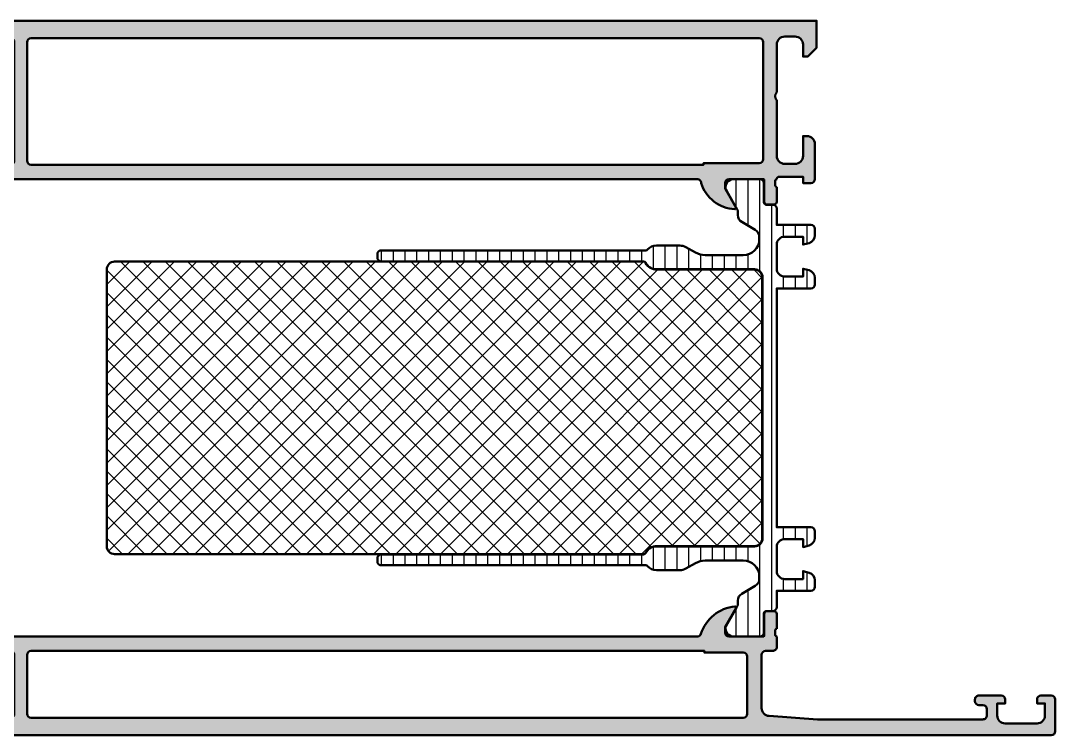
# Model space of a CAD drawing. Extents: x 0 to 260, y 0 to 90.
# Drawn here: x 130 to 260, y 0 to 89.8 of the extents above; entities that cross this region are included whole.
import ezdxf

# ---------------------------------------------------------------- set-up
doc = ezdxf.new("R2010")
doc.units = 0
for name, color, linetype, lineweight in [('0S-Alu contour', 7, 'Continuous', 50), ('0S-Alu hatch', 252, 'Continuous', 25), ('0S-Plastic contour', 254, 'Continuous', 50), ('0S-Plastic hatch', 253, 'Continuous', 25), ('0S-PT contour', 91, 'Continuous', 50), ('0S-PT hatch', 103, 'Continuous', 25)]:
    doc.layers.add(name, color=color, linetype=linetype, lineweight=lineweight)

# ---------------------------------------------------------------- blocks, each defined once
blk = doc.blocks.new('345580__B9517A01_B5C0_4A3F_B7CD_205CC49876D6_')
at = {"layer": '0S-Alu hatch'}
h = blk.add_hatch(color=256, dxfattribs=at)
edge = h.paths.add_edge_path()
edge.add_line((30, 89.80000000000003), (30, 86.39999852180478))
edge.add_line((30, 86.39999852180478), (31.0999755859375, 85.29999980926509))
edge.add_line((31.0999755859375, 85.29999980926509), (31.69998168945312, 85.29999980926509))
edge.add_line((31.69998168945312, 85.29999980926509), (31.69998168871611, 86.79996546848243))
edge.add_ellipse((32.70002008335165, 86.79996546848243), major_axis=(-1.000038394635549, 0), ratio=1, start_angle=270, end_angle=360, ccw=False)
edge.add_line((32.70002008335165, 87.80000386311796), (33.99995442909356, 87.80000386341928))
edge.add_ellipse((33.99995442852659, 86.79995829090755), major_axis=(-1.000045572511737, 0), ratio=1, start_angle=180, end_angle=269.9999999675165, ccw=False)
edge.add_line((35.00000000103833, 86.79995829090753), (35, 80.7999998092651))
edge.add_ellipse((34.47487768903659, 80.29999980926509), major_axis=(-0.725088574914509, 0), ratio=1, start_angle=136.4038464693326, end_angle=223.5961535306675, ccw=False)
edge.add_line((35, 79.7999998092651), (35.00000000036453, 72.80002776445481))
edge.add_ellipse((33.99997299848461, 72.8000277644548), major_axis=(-1.000027001879921, 0), ratio=1, start_angle=90, end_angle=180, ccw=False)
edge.add_line((33.99997299848461, 71.80000076257487), (32.70000151232053, 71.80000076274294))
edge.add_ellipse((32.70000151260096, 72.80002058608726), major_axis=(-1.000019823344317, 0), ratio=1, start_angle=0, end_angle=89.99999998393292, ccw=False)
edge.add_line((31.69998168925665, 72.80002058608724), (31.69998168945312, 75.2999998092651))
edge.add_line((31.69998168945312, 75.2999998092651), (31.20001605502165, 75.29999980985556))
edge.add_arc((31.20001605502165, 74.29996544369656), 1.000034366158999, 90, 180)
edge.add_line((30.19998168886265, 74.29996544369656), (30.19998168944562, 69.89999434846648))
edge.add_arc((30.69998443032073, 69.89999434853355), 0.5000027408751109, 180, 270)
edge.add_line((30.69998443032073, 69.39999160765845), (31.69998168945312, 69.39999160766598))
edge.add_line((31.69998168945312, 69.39999160766598), (31.70016479492188, 70.19972000122065))
edge.add_line((31.70016479492188, 70.19972000122065), (34.70003800909751, 70.19972000140574))
edge.add_ellipse((34.70003800909752, 69.89940034607781), major_axis=(-0.3003196553279253, 0), ratio=1, start_angle=180.0511970820352, end_angle=270.00000000000136, ccw=False)
edge.add_ellipse((34.92152106016126, 69.63214797861436), major_axis=(-0.2788951901448398, 0), ratio=1, start_angle=178.8354106258569, end_angle=253.58012358050388, ccw=False)
edge.add_line((35.20035864049408, 69.62647956789598), (35.20035864049408, 69.17288556789661))
edge.add_ellipse((34.9214905448509, 69.16722490841963), major_axis=(-0.2789255417371562, 0), ratio=1, start_angle=106.42459455535581, end_angle=181.1628700728718, ccw=False)
edge.add_line((35.00035764049407, 68.89968156789668), (35.00035764049407, 67.01967056788816))
edge.add_arc((35.30035764049408, 67.01967056788816), 0.3000000000000114, 180, 269.9999999999986)
edge.add_line((35.30035764049408, 66.71967056788814), (36.28033195953686, 66.71967056788814))
edge.add_arc((36.28033195953686, 67.01967056788816), 0.3000000000000114, 270, 360)
edge.add_line((36.58033195953687, 67.01967056788816), (36.58033195953687, 69.77966856788817))
edge.add_ellipse((36.70033195953697, 69.77966856788817), major_axis=(-0.120000000000104, 0), ratio=1, start_angle=265.58449498944435, end_angle=360, ccw=False)
edge.add_line((36.70957062048508, 69.89931240243016), (41.00051221468852, 69.89930496239573))
edge.add_ellipse((41.00051134773772, 69.3993203994287), major_axis=(-0.4999845629677806, 0), ratio=1, start_angle=180, end_angle=269.9999006516882, ccw=False)
edge.add_line((41.5004959107055, 69.3993203994287), (41.50049591064453, 68.69930801391598))
edge.add_line((41.50049591064453, 68.69930801391598), (40.11225128173828, 66.29478988647458))
edge.add_arc((40.23609723052484, 66.23688135873356), 0.1367158243071213, 154.9399071397919, 284.9282666313416)
edge.add_arc((39.92151596784562, 70.91557957429787), 4.823500259115358, 274.1587444483585, 341.678330230118)
edge.add_ellipse((45.000588291585, 69.3999001812348), major_axis=(-0.5000917814879501, 0), ratio=1, start_angle=-89.9317250025066, end_angle=0.06819458037307413, ccw=False)
edge.add_line((44.99999237060552, 69.89999160766598), (214.9994794060899, 69.89930496228506))
edge.add_ellipse((214.9994773865842, 69.39931640635945), major_axis=(-0.49998855592969, 0), ratio=1, start_angle=179.9986885611582, end_angle=269.99976857639973, ccw=False)
edge.add_arc((219.977377074797, 70.78583687109092), 4.687660273983787, 197.2045170357578, 266.9584959774186)
edge.add_arc((219.7667764371957, 66.23444528978179), 0.1351537462999097, 253.6159180650848, 386.5186134924327)
edge.add_line((219.887710571289, 66.29478988647453), (218.4994659423828, 68.699308013916))
edge.add_line((218.4994659423828, 68.699308013916), (218.4994659423552, 69.39931784455008))
edge.add_ellipse((218.9994530601293, 69.39931784455008), major_axis=(-0.4999871177740545, 0), ratio=1, start_angle=270.0000993480004, end_angle=360, ccw=False)
edge.add_line((218.9994521931767, 69.89930496232337), (223.2910830284891, 69.8993124036063))
edge.add_ellipse((223.299846149721, 69.77963279921897), major_axis=(-0.1200000000001284, 0), ratio=1, start_angle=180, end_angle=274.18780994660534, ccw=False)
edge.add_line((223.4198461497212, 69.779632799219), (223.4198461497211, 67.01963479921899))
edge.add_arc((223.7198461497211, 67.01963479921899), 0.2999999999999545, 180, 270)
edge.add_line((223.7198461497211, 66.71963479921904), (224.6998204687639, 66.71963479921901))
edge.add_arc((224.6998204687639, 67.019634799219), 0.2999999999999971, 270, 360)
edge.add_line((224.9998204687639, 67.01963479921899), (224.999820468764, 68.89964579922749))
edge.add_ellipse((225.0786875644072, 69.16718913975052), major_axis=(-0.2789255417372578, 0), ratio=1, start_angle=-1.162870072608598, end_angle=73.57540544463791, ccw=False)
edge.add_line((224.7998194687639, 69.17284979922623), (224.7998194687639, 69.6264437992274))
edge.add_ellipse((225.0786569153069, 69.63211220723817), major_axis=(-0.2788950563276754, 0), ratio=1, start_angle=-73.58012358058221, end_angle=1.1645893766420272, ccw=False)
edge.add_ellipse((225.2999407216665, 69.89959974650107), major_axis=(-0.3001202547224071, 0), ratio=1, start_angle=270, end_angle=359.993689922838, ccw=False)
edge.add_line((225.2999407216665, 70.19972000122347), (228.2998046874999, 70.19972000122065))
edge.add_line((228.2998046874999, 70.19972000122065), (228.2999877929687, 69.39999160766598))
edge.add_line((228.2999877929687, 69.39999160766598), (229.2999850521012, 69.39999160765846))
edge.add_arc((229.2999850521012, 69.89999434853358), 0.5000027408751038, 270, 360)
edge.add_line((229.7999877929763, 69.89999434846646), (229.7999877935592, 74.29996544369656))
edge.add_arc((228.7999534274002, 74.29996544369656), 1.000034366159042, 0, 89.99999999999837)
edge.add_line((228.7999534274002, 75.2999998098556), (228.2999877929687, 75.2999998092651))
edge.add_line((228.2999877929687, 75.2999998092651), (228.2999877931652, 72.80002058608724))
edge.add_ellipse((227.2999679698209, 72.80002058608729), major_axis=(-1.000019823344359, 0), ratio=1, start_angle=90.00000001606918, end_angle=180, ccw=False)
edge.add_line((227.2999679701013, 71.80000076274294), (225.9999964839372, 71.80000076257488))
edge.add_ellipse((225.9999964839372, 72.80002776445473), major_axis=(-1.000027001879843, 0), ratio=1, start_angle=0, end_angle=90.00000000000159, ccw=False)
edge.add_line((224.9999694820574, 72.80002776445474), (224.9999694824219, 79.7999998092651))
edge.add_ellipse((225.5250917933853, 80.29999980926509), major_axis=(-0.725088574914509, 0), ratio=1, start_angle=-43.59615353066738, end_angle=43.59615353066738, ccw=False)
edge.add_line((224.9999694824219, 80.7999998092651), (224.9999694813836, 86.79995829090753))
edge.add_ellipse((226.0000150538953, 86.79995829090755), major_axis=(-1.000045572511766, 0), ratio=1, start_angle=270.00000003248596, end_angle=360, ccw=False)
edge.add_line((226.0000150533283, 87.8000038634193), (227.2999493990703, 87.80000386311796))
edge.add_ellipse((227.2999493990702, 86.79996546848236), major_axis=(-1.000038394635609, 0), ratio=1, start_angle=180, end_angle=269.9999999999984, ccw=False)
edge.add_line((228.2999877937058, 86.79996546848236), (228.2999877929687, 85.29999980926509))
edge.add_line((228.2999877929687, 85.29999980926509), (228.8999938964844, 85.29999980926509))
edge.add_line((228.8999938964844, 85.29999980926509), (229.9999694824219, 86.39999852180478))
edge.add_line((229.9999694824219, 86.39999852180478), (229.9999694824219, 89.80000000000003))
edge.add_line((229.9999694824219, 89.80000000000003), (30, 89.80000000000003))
edge = h.paths.add_edge_path()
edge.add_ellipse((37.19999335623653, 87.09998761796082), major_axis=(-0.5000078521478031, 0), ratio=1, start_angle=269.9999999999992, end_angle=360, ccw=False)
edge.add_line((37.19999335623654, 87.59999547010862), (128.6999893188476, 87.59999547004693))
edge.add_ellipse((128.6999889679596, 87.0999951191589), major_axis=(-0.5000003508881719, 0), ratio=1, start_angle=180, end_angle=269.9999597912186, ccw=False)
edge.add_line((129.1999893188477, 87.0999951191589), (129.1999893188477, 72.19999501031185))
edge.add_ellipse((128.6999889679596, 72.19999501031185), major_axis=(-0.5000003508881719, 0), ratio=1, start_angle=90, end_angle=180, ccw=False)
edge.add_line((128.6999889679596, 71.69999465942368), (44.19998550415039, 71.6999946594238))
edge.add_line((44.19998550415039, 71.6999946594238), (44.19998550415039, 71.89999160766598))
edge.add_line((44.19998550415039, 71.89999160766598), (37.19999015797926, 71.89999160764432))
edge.add_ellipse((37.19999015797925, 72.39999626149485), major_axis=(-0.5000046538505245, 0), ratio=1, start_angle=0, end_angle=90.0000000000008, ccw=False)
edge.add_line((36.69998550412873, 72.39999626149485), (36.69998550408873, 87.09998761796157))
edge = h.paths.add_edge_path()
edge.add_ellipse((131.2999881438568, 87.09999511915893), major_axis=(-0.5000003508881435, 0), ratio=1, start_angle=270.00000000000324, end_angle=360, ccw=False)
edge.add_line((131.2999881438567, 87.59999547004708), (222.7999877929687, 87.59999547004693))
edge.add_ellipse((222.7999799408826, 87.09998761796076), major_axis=(-0.5000078521478315, 0), ratio=1, start_angle=180, end_angle=269.99910023133594, ccw=False)
edge.add_line((223.2999877930304, 87.09998761796153), (223.2999877929904, 72.39999626149486))
edge.add_ellipse((222.7999831391398, 72.39999626149486), major_axis=(-0.5000046538505388, 0), ratio=1, start_angle=90.00000000000318, end_angle=180, ccw=False)
edge.add_line((222.7999831391399, 71.89999160764432), (215.7999877929687, 71.89999160766598))
edge.add_line((215.7999877929687, 71.89999160766598), (215.7999877929687, 71.6999946594238))
edge.add_line((215.7999877929687, 71.6999946594238), (131.2999881438567, 71.69999465942364))
edge.add_ellipse((131.2999881438568, 72.19999501031181), major_axis=(-0.5000003508881719, 0), ratio=1, start_angle=0, end_angle=89.9999999999967, ccw=False)
edge.add_line((130.7999877929686, 72.19999501031181), (130.7999877929686, 87.09999511915893))
at = {"layer": '0S-Alu contour', "color": 7}
for points in [[(30, 89.80000000000003), (30, 86.39999852180478), (31.0999755859375, 85.29999980926509), (31.69998168945312, 85.29999980926509), (31.69998168871611, 86.79996546848243)], [(228.2999877937058, 86.79996546848236), (228.2999877929687, 85.29999980926509), (228.8999938964844, 85.29999980926509), (229.9999694824219, 86.39999852180478), (229.9999694824219, 89.80000000000003), (30, 89.80000000000003)], [(32.70002008335165, 87.80000386311796), (33.99995442909356, 87.80000386341928)], [(37.19999335623654, 87.59999547010862), (128.6999893188476, 87.59999547004693)], [(131.2999881438567, 87.59999547004708), (222.7999877929687, 87.59999547004693)], [(226.0000150533283, 87.8000038634193), (227.2999493990703, 87.80000386311796)], [(35.00000000103833, 86.79995829090753), (35, 80.7999998092651)], [(36.69998550412873, 72.39999626149485), (36.69998550408873, 87.09998761796157)], [(129.1999893188477, 87.0999951191589), (129.1999893188477, 72.19999501031185)], [(130.7999877929686, 72.19999501031181), (130.7999877929686, 87.09999511915893)], [(223.2999877930304, 87.09998761796153), (223.2999877929904, 72.39999626149486)], [(224.9999694824219, 80.7999998092651), (224.9999694813836, 86.79995829090753)], [(35, 79.7999998092651), (35.00000000036453, 72.80002776445481)], [(224.9999694820574, 72.80002776445474), (224.9999694824219, 79.7999998092651)], [(30.19998168886265, 74.29996544369656), (30.19998168944562, 69.89999434846648)], [(31.69998168925665, 72.80002058608724), (31.69998168945312, 75.2999998092651), (31.20001605502165, 75.29999980985556)], [(228.7999534274002, 75.2999998098556), (228.2999877929687, 75.2999998092651), (228.2999877931652, 72.80002058608724)], [(229.7999877929763, 69.89999434846646), (229.7999877935592, 74.29996544369656)], [(33.99997299848461, 71.80000076257487), (32.70000151232053, 71.80000076274294)], [(128.6999889679596, 71.69999465942368), (44.19998550415039, 71.6999946594238), (44.19998550415039, 71.89999160766598), (37.19999015797926, 71.89999160764432)], [(222.7999831391399, 71.89999160764432), (215.7999877929687, 71.89999160766598), (215.7999877929687, 71.6999946594238), (131.2999881438567, 71.69999465942364)], [(227.2999679701013, 71.80000076274294), (225.9999964839372, 71.80000076257488)], [(30.69998443032073, 69.39999160765845), (31.69998168945312, 69.39999160766598), (31.70016479492188, 70.19972000122065), (34.70003800909751, 70.19972000140574)], [(35.20035864049408, 69.62647956789598), (35.20035864049408, 69.17288556789661)], [(36.58033195953687, 67.01967056788816), (36.58033195953687, 69.77966856788817)], [(36.70957062048508, 69.89931240243016), (41.00051221468852, 69.89930496239573)], [(41.5004959107055, 69.3993203994287), (41.50049591064453, 68.69930801391598), (40.11225128173828, 66.29478988647458)], [(44.99999237060552, 69.89999160766598), (214.9994794060899, 69.89930496228506)], [(219.887710571289, 66.29478988647453), (218.4994659423828, 68.699308013916), (218.4994659423552, 69.39931784455008)], [(218.9994521931767, 69.89930496232337), (223.2910830284891, 69.8993124036063)], [(223.4198461497212, 69.779632799219), (223.4198461497211, 67.01963479921899)], [(224.7998194687639, 69.17284979922623), (224.7998194687639, 69.6264437992274)], [(225.2999407216665, 70.19972000122347), (228.2998046874999, 70.19972000122065), (228.2999877929687, 69.39999160766598), (229.2999850521012, 69.39999160765846)], [(35.00035764049407, 68.89968156789668), (35.00035764049407, 67.01967056788816)], [(224.9998204687639, 67.01963479921899), (224.999820468764, 68.89964579922749)], [(35.30035764049408, 66.71967056788814), (36.28033195953686, 66.71967056788814)], [(223.7198461497211, 66.71963479921904), (224.6998204687639, 66.71963479921901)]]:
    blk.add_lwpolyline(points, dxfattribs=at)
at = {"layer": '0S-Alu contour', "color": 7, "extrusion": (0, 0, -1)}
for centre, radius, start, end in [((-32.70002008335165, 86.79996546848243), 1.000038394635549, 0, 90), ((-33.99995442852659, 86.79995829090755), 1.000045572511737, 90.00000003248354, 180), ((-37.19999335623653, 87.09998761796082), 0.5000078521478031, 0, 90.00000000000081), ((-128.6999889679596, 87.0999951191589), 0.5000003508881719, 90.0000402087814, 180), ((-131.2999881438568, 87.09999511915893), 0.5000003508881435, 0, 89.99999999999675), ((-222.7999799408826, 87.09998761796076), 0.5000078521478315, 90.00089976866407, 180), ((-226.0000150538953, 86.79995829090755), 1.000045572511766, 0, 89.99999996751403), ((-227.2999493990702, 86.79996546848236), 1.000038394635609, 90.0000000000016, 180), ((-34.47487768903659, 80.29999980926509), 0.725088574914509, 136.4038464693325, 223.5961535306674), ((-225.5250917933853, 80.29999980926509), 0.725088574914509, 316.4038464693326, 43.59615353066742), ((-32.70000151260096, 72.80002058608726), 1.000019823344317, 270.0000000160671, 0), ((-33.99997299848461, 72.8000277644548), 1.000027001879921, 180, 270), ((-37.19999015797925, 72.39999626149485), 0.5000046538505245, 269.9999999999992, 0), ((-128.6999889679596, 72.19999501031185), 0.5000003508881719, 180, 270), ((-131.2999881438568, 72.19999501031181), 0.5000003508881719, 270.0000000000033, 0), ((-222.7999831391398, 72.39999626149486), 0.5000046538505388, 180, 269.9999999999968), ((-225.9999964839372, 72.80002776445473), 1.000027001879843, 269.9999999999984, 0), ((-227.2999679698209, 72.80002058608729), 1.000019823344359, 180, 269.9999999839308), ((-34.70003800909752, 69.89940034607781), 0.3003196553279253, 89.99999999999864, 179.9488029179648), ((-34.92152106016126, 69.63214797861436), 0.2788951901448398, 106.4198764194961, 181.1645893741432), ((-34.9214905448509, 69.16722490841963), 0.2789255417371562, 178.8371299271282, 253.5754054446442), ((-36.70033195953697, 69.77966856788817), 0.120000000000104, 0, 94.41550501055562), ((-41.00051134773772, 69.3993203994287), 0.4999845629677806, 90.00009934831178, 180), ((-45.000588291585, 69.3999001812348), 0.5000917814879501, 359.9318054196269, 89.93172500250674), ((-214.9994773865842, 69.39931640635945), 0.49998855592969, 90.00023142360028, 180.0013114388419), ((-218.9994530601293, 69.39931784455008), 0.4999871177740545, 0, 89.99990065199964), ((-223.299846149721, 69.77963279921897), 0.1200000000001284, 85.81219005339466, 180), ((-225.0786569153069, 69.63211220723817), 0.2788950563276754, 358.835410623358, 73.58012358058228), ((-225.0786875644072, 69.16718913975052), 0.2789255417372578, 286.4245945553621, 1.162870072608517), ((-225.2999407216665, 69.89959974650107), 0.3001202547224071, 0.0063100771620416, 90)]:
    blk.add_arc(centre, radius, start, end, dxfattribs=at)
at = {"layer": '0S-Alu contour', "color": 7}
for centre, radius, start, end in [((31.20001605502165, 74.29996544369656), 1.000034366158999, 90, 180), ((228.7999534274002, 74.29996544369656), 1.000034366159042, 0, 89.99999999999837), ((30.69998443032073, 69.89999434853355), 0.5000027408751109, 180, 270), ((39.92151596784562, 70.91557957429787), 4.823500259115358, 274.1587444483585, 341.678330230118), ((219.977377074797, 70.78583687109092), 4.687660273983787, 197.2045170357578, 266.9584959774186), ((229.2999850521012, 69.89999434853358), 0.5000027408751038, 270, 0), ((35.30035764049408, 67.01967056788816), 0.3000000000000114, 180, 269.9999999999986), ((36.28033195953686, 67.01967056788816), 0.3000000000000114, 270, 0), ((223.7198461497211, 67.01963479921899), 0.2999999999999545, 180, 270), ((224.6998204687639, 67.019634799219), 0.2999999999999971, 270, 0), ((40.23609723052484, 66.23688135873356), 0.1367158243071213, 154.9399071397919, 284.9282666313416), ((219.7667764371957, 66.23444528978179), 0.1351537462999097, 253.6159180650848, 26.51861349243268)]:
    blk.add_arc(centre, radius, start, end, dxfattribs=at)
blk = doc.blocks.new('465240__A8409B3E_73A3_4900_8452_A8ECA656ED3D_')
at = {"layer": '0S-PT hatch'}
h = blk.add_hatch(dxfattribs=at)
h.set_pattern_fill('ANSI37', color=256, scale=0.625, angle=90, style=0)
h.set_pattern_definition([(135, (0, 0), (-1.403165018917055, -1.403165018917055), []), (225, (0, 0), (1.403165018917055, -1.403165018917055), [])])
edge = h.paths.add_edge_path()
edge.add_arc((141.8, 58.54999999999922), 0.9800000000000039, 90, 180)
edge.add_line((140.82, 58.54999999999922), (140.82, 23.75000000000085))
edge.add_arc((141.8, 23.75000000000086), 0.9800000000000181, 180, 270)
edge.add_line((141.8, 22.77000000000084), (175.3054063594108, 22.77000000000085))
edge.add_line((175.3054063594108, 22.77000000000085), (208.2625497897567, 22.77000000000084))
edge.add_arc((208.2625497897567, 23.05000000000115), 0.2800000000003067, 270.0000000000058, 333.6122000380867)
edge.add_ellipse((209.8750013394354, 22.24999999996819), major_axis=(-1.520000000031397, 0), ratio=1, start_angle=267.3717935780143, end_angle=333.6122000380861, ccw=False)
edge.add_line((209.9447005909967, 23.7684011374899), (222.2002560989225, 23.77160382592725))
edge.add_arc((222.1999999999999, 24.75160379246466), 0.9799999999999943, 270.0149728444585, 360)
edge.add_line((223.1799999999999, 24.75160379246466), (223.1800000000002, 57.54839620753542))
edge.add_arc((222.2000000000002, 57.54839620753543), 0.9800000000000181, 0, 89.98502715554152)
edge.add_line((222.2002560989228, 58.52839617407286), (209.9447005909968, 58.53159886251017))
edge.add_ellipse((209.8750013394356, 60.05000000003196), major_axis=(-1.520000000031475, 0), ratio=1, start_angle=26.387799961913004, end_angle=92.62820642198449, ccw=False)
edge.add_arc((208.2625497897569, 59.2499999999991), 0.2800000000001094, 26.38779996190665, 90)
edge.add_line((208.2625497897569, 59.52999999999921), (175.3054063594108, 59.52999999999923))
edge.add_line((175.3054063594108, 59.52999999999923), (141.8, 59.52999999999923))
at = {"layer": '0S-PT contour', "color": 7}
for points in [[(140.82, 58.54999999999922), (140.82, 23.75000000000085)], [(208.2625497897569, 59.52999999999921), (175.3054063594108, 59.52999999999923), (141.8, 59.52999999999923)], [(222.2002560989228, 58.52839617407286), (209.9447005909968, 58.53159886251017)], [(223.1799999999999, 24.75160379246466), (223.1800000000002, 57.54839620753542)], [(209.9447005909967, 23.7684011374899), (222.2002560989225, 23.77160382592725)], [(141.8, 22.77000000000084), (175.3054063594108, 22.77000000000085), (208.2625497897567, 22.77000000000084)]]:
    blk.add_lwpolyline(points, dxfattribs=at)
for centre, radius, start, end in [((141.8, 58.54999999999922), 0.9800000000000039, 90, 180), ((208.2625497897569, 59.2499999999991), 0.2800000000001094, 26.38779996190665, 90), ((222.2000000000002, 57.54839620753543), 0.9800000000000181, 0, 89.98502715554152), ((222.1999999999999, 24.75160379246466), 0.9799999999999943, 270.0149728444585, 0), ((141.8, 23.75000000000086), 0.9800000000000181, 180, 270), ((208.2625497897567, 23.05000000000115), 0.2800000000003067, 270.0000000000058, 333.6122000380867)]:
    blk.add_arc(centre, radius, start, end, dxfattribs=at)
at = {"layer": '0S-PT contour', "color": 7, "extrusion": (0, 0, -1)}
for centre, radius, start, end in [((-209.8750013394356, 60.05000000003196), 1.520000000031475, 267.3717935780155, 333.612200038087), ((-209.8750013394354, 22.24999999996819), 1.520000000031397, 26.38779996191392, 92.6282064219857)]:
    blk.add_arc(centre, radius, start, end, dxfattribs=at)
blk = doc.blocks.new('245329__DE10E93B_AA51_47D4_8504_C2211A228C94___5C0A4285_5E86_46DF_8E1A_11E0648A0D45_')
at = {"layer": '0S-Plastic hatch'}
h = blk.add_hatch(dxfattribs=at)
h.set_pattern_fill('ANSI31', color=256, scale=0.4680000000000001, angle=45, style=0)
h.set_pattern_definition([(90, (0, 0), (-1.4859, 0), [])])
edge = h.paths.add_edge_path()
edge.add_ellipse((221.7999999999999, 62.65571344683911), major_axis=(-1.010000000000018, 0), ratio=1, start_angle=180, end_angle=239.9999999999991, ccw=False)
edge.add_line((222.8099999999999, 62.65571344683931), (222.81, 62.34999999999963))
edge.add_ellipse((220.8, 62.34999999999924), major_axis=(-2.00999999999999, 0), ratio=1, start_angle=90, end_angle=180, ccw=False)
edge.add_line((220.8, 60.33999999999926), (216.0083733714351, 60.33999999999925))
edge.add_ellipse((216.008373371435, 62.84999999999929), major_axis=(-2.510000000000047, 0), ratio=1, start_angle=60.49241463340201, end_angle=90.00000000000131, ccw=False)
edge.add_line((214.7721010289929, 60.66557085367461), (213.5685231077787, 61.34673283985057))
edge.add_arc((212.8346403228229, 60.05000000000036), 1.490000000000152, 60.4924146334018, 90)
edge.add_line((212.8346403228229, 61.54000000000052), (209.8750013394361, 61.54000000000051))
edge.add_arc((209.8750013394361, 60.05000000004329), 1.489999999957227, 90, 138.1896851048835)
edge.add_ellipse((208.5333605529541, 61.24999999999935), major_axis=(-0.310000000000111, 0), ratio=1, start_angle=90.00000000001052, end_angle=138.1896851048837, ccw=False)
edge.add_line((208.5333605529542, 60.93999999999923), (175.3054063594108, 60.93999999999923))
edge.add_arc((175.3054063594108, 60.44999999999923), 0.4900000000000091, 90, 180)
edge.add_line((174.8154063594108, 60.44999999999919), (174.8154063594109, 60.04999999999916))
edge.add_arc((175.3054063594109, 60.04999999999918), 0.4899999999999523, 180, 269.9999999999966)
edge.add_line((175.3054063594108, 59.55999999999923), (208.2625497897569, 59.55999999999923))
edge.add_ellipse((208.2625497897569, 59.2499999999991), major_axis=(-0.3100000000001302, 0), ratio=1, start_angle=206.3877999619047, end_angle=270, ccw=False)
edge.add_arc((209.8750013394356, 60.05000000003196), 1.490000000031463, 206.387799961912, 272.6546877694159)
edge.add_line((209.9440128743514, 58.56159904325239), (222.2002639386857, 58.55839617304847))
edge.add_ellipse((222.2000000000002, 57.54839620753543), major_axis=(-1.009999999999992, 0), ratio=1, start_angle=180, end_angle=269.9850271555419, ccw=False)
edge.add_line((223.2100000000002, 57.54839620753539), (223.2099999999999, 24.75160379246466))
edge.add_ellipse((222.1999999999999, 24.75160379246468), major_axis=(-1.010000000000019, 0), ratio=1, start_angle=90.01497284446128, end_angle=180, ccw=False)
edge.add_line((222.2002639386854, 23.74160382695161), (209.9440128743516, 23.73840095674769))
edge.add_arc((209.8750013394355, 22.24999999996827), 1.490000000031353, 87.34531223057512, 153.612200038089)
edge.add_ellipse((208.2625497897568, 23.05000000000113), major_axis=(-0.3100000000002878, 0), ratio=1, start_angle=89.99999999999483, end_angle=153.6122000380871, ccw=False)
edge.add_line((208.2625497897567, 22.74000000000083), (175.3054063594108, 22.74000000000084))
edge.add_arc((175.3054063594108, 22.25000000000087), 0.4899999999999523, 89.99999999999667, 180)
edge.add_line((174.8154063594108, 22.25000000000087), (174.8154063594108, 21.85000000000084))
edge.add_arc((175.3054063594108, 21.85000000000084), 0.4900000000000091, 180, 270)
edge.add_line((175.3054063594108, 21.36000000000084), (208.5333605529542, 21.36000000000086))
edge.add_ellipse((208.5333605529541, 21.05000000000061), major_axis=(-0.3100000000002438, 0), ratio=1, start_angle=221.8103148951285, end_angle=269.99999999998425, ccw=False)
edge.add_arc((209.8750013394361, 22.24999999995675), 1.489999999957192, 221.810314895115, 269.9999999999989)
edge.add_line((209.8750013394361, 20.75999999999956), (212.8346403228229, 20.75999999999957))
edge.add_arc((212.8346403228229, 22.24999999999961), 1.490000000000033, 270, 299.5075853665981)
edge.add_line((213.5685231077786, 20.95326716014949), (214.7721010289929, 21.63442914632547))
edge.add_ellipse((216.0083733714351, 19.45000000000078), major_axis=(-2.510000000000048, 0), ratio=1, start_angle=270, end_angle=299.50758536659805, ccw=False)
edge.add_line((216.0083733714351, 21.96000000000083), (220.8, 21.96000000000083))
edge.add_ellipse((220.8, 19.95000000000081), major_axis=(-2.010000000000012, 0), ratio=1, start_angle=180, end_angle=269.9999999999992, ccw=False)
edge.add_line((222.81, 19.95000000000045), (222.8099999999999, 19.64428655316069))
edge.add_ellipse((221.8, 19.64428655316085), major_axis=(-1.009999999999962, 0), ratio=1, start_angle=119.9999999999971, end_angle=180, ccw=False)
edge.add_line((222.3049999999999, 18.76960089533857), (220.606307992207, 17.78886060736904))
edge.add_arc((221.101307992207, 16.93149545762247), 0.9899999999999797, 119.9999999999993, 180)
edge.add_line((220.111307992207, 16.93149545762229), (220.1113079922071, 16.47641776617646))
edge.add_ellipse((219.601307992207, 16.47641776617637), major_axis=(-0.5100000000000761, 0), ratio=1, start_angle=150.000003400664, end_angle=180, ccw=False)
edge.add_line((220.0429809632721, 16.22141779239085), (218.7230594459037, 13.93524634894217))
edge.add_arc((219.5557711508847, 13.39981807472286), 0.989996070924481, 147.2592430116346, 261.7771036410978)
edge.add_line((219.4141775038086, 12.42000000000001), (222.8900046396179, 12.41999999999307))
edge.add_arc((222.8900046396271, 12.90999597742943), 0.489995977436335, 269.9999999989199, 360.0079248046689)
edge.add_line((223.3800006123765, 12.91006375070078), (223.3796686696247, 15.30995412304524))
edge.add_ellipse((223.6896686666595, 15.30999700000004), major_axis=(-0.3099999999999803, 0), ratio=1, start_angle=-90.00000000050431, end_angle=0.007924737292682948, ccw=False)
edge.add_line((223.6896686666622, 15.61999700000002), (224.500002678902, 15.61999699999285))
edge.add_arc((224.500002678902, 16.10999432109081), 0.4899973210979738, 270, 360)
edge.add_line((224.99, 16.10999432109081), (224.99, 18.16000000000003))
edge.add_line((224.99, 18.16000000000003), (229.3, 18.16000000000003))
edge.add_arc((229.3, 18.65000000000003), 0.4900000000000091, 270, 360)
edge.add_line((229.79, 18.65000000000003), (229.79, 19.4807492233744))
edge.add_arc((228.8000000000001, 19.48074922337439), 0.9899999999999806, 0, 75.00000000000081)
edge.add_line((229.0562308546515, 20.43701579140056), (228.31, 20.63696774627161))
edge.add_line((228.31, 20.63696774627161), (228.31, 19.64000000000003))
edge.add_line((228.31, 19.64000000000003), (226, 19.64000000000003))
edge.add_ellipse((226, 20.65000000000003), major_axis=(-1.00999999999999, 0), ratio=1, start_angle=0, end_angle=90, ccw=False)
edge.add_line((224.99, 20.65000000000003), (224.99, 23.65000000000004))
edge.add_ellipse((226, 23.65000000000007), major_axis=(-1.00999999999999, 0), ratio=1, start_angle=270, end_angle=360, ccw=False)
edge.add_line((226, 24.66000000000005), (228.31, 24.66000000000004))
edge.add_line((228.31, 24.66000000000004), (228.31, 23.66303225372844))
edge.add_line((228.31, 23.66303225372844), (229.0562308546515, 23.86298420859951))
edge.add_arc((228.8, 24.81925077662569), 0.9900000000000085, 285.0000000000006, 360)
edge.add_line((229.7900000000001, 24.81925077662569), (229.79, 25.65000000000003))
edge.add_arc((229.3, 25.65000000000003), 0.4900000000000091, 0, 90)
edge.add_line((229.3, 26.14000000000004), (224.99, 26.14000000000002))
edge.add_line((224.99, 26.14000000000002), (224.99, 56.16000000000004))
edge.add_line((224.99, 56.16000000000004), (229.3000000000001, 56.16000000000003))
edge.add_arc((229.3, 56.65000000000002), 0.4900000000000091, 270.0000000000033, 360)
edge.add_line((229.79, 56.65000000000006), (229.79, 57.48074922337442))
edge.add_arc((228.7999999999999, 57.48074922337439), 0.9900000000000942, 0, 75.00000000000254)
edge.add_line((229.0562308546514, 58.43701579140066), (228.31, 58.63696774627167))
edge.add_line((228.31, 58.63696774627167), (228.31, 57.64000000000002))
edge.add_line((228.31, 57.64000000000002), (226, 57.64000000000005))
edge.add_ellipse((226, 58.65000000000004), major_axis=(-1.00999999999999, 0), ratio=1, start_angle=0, end_angle=90, ccw=False)
edge.add_line((224.99, 58.65000000000005), (224.99, 61.65000000000008))
edge.add_ellipse((226, 61.65000000000008), major_axis=(-1.00999999999999, 0), ratio=1, start_angle=269.9999999999984, end_angle=360, ccw=False)
edge.add_line((226, 62.66000000000008), (228.31, 62.66000000000005))
edge.add_line((228.31, 62.66000000000005), (228.31, 61.6630322537285))
edge.add_line((228.31, 61.6630322537285), (229.0562308546515, 61.86298420859954))
edge.add_arc((228.8, 62.81925077662567), 0.989999999999949, 284.999999999998, 360)
edge.add_line((229.79, 62.81925077662567), (229.79, 63.65000000000006))
edge.add_arc((229.3, 63.65000000000005), 0.4900000000000091, 0, 90)
edge.add_line((229.3, 64.14000000000007), (224.99, 64.14000000000004))
edge.add_line((224.99, 64.14000000000004), (224.99, 66.19000567890924))
edge.add_arc((224.500002678902, 66.19000567890927), 0.4899973210979738, 0, 89.99999999999336)
edge.add_line((224.5000026789021, 66.68000300000725), (223.6896686666595, 66.68000300000001))
edge.add_ellipse((223.6896686666655, 66.99000300000607), major_axis=(-0.3100000000060419, 0), ratio=1, start_angle=-0.007924843990622321, end_angle=89.99999999888632, ccw=False)
edge.add_line((223.3796686696248, 66.99004587753828), (223.3800006123766, 69.38993624986671))
edge.add_arc((222.890004639618, 69.39000402256143), 0.4899959774455491, 359.9920752627533, 450.0000000000033)
edge.add_line((222.8900046396179, 69.88000000000699), (219.4141775038088, 69.88000000000005))
edge.add_arc((219.5557711508847, 68.90018192527718), 0.9899960709244693, 98.22289635888735, 212.740756988388)
edge.add_line((218.7230594459038, 68.36475365105755), (220.0429809632721, 66.07858220760924))
edge.add_ellipse((219.6013079922075, 65.82358223382387), major_axis=(-0.509999999999536, 0), ratio=1, start_angle=180, end_angle=209.9999965993523, ccw=False)
edge.add_line((220.1113079922071, 65.82358223382357), (220.111307992207, 65.36850454237772))
edge.add_arc((221.1013079922069, 65.36850454237756), 0.9899999999999806, 180, 240.0000000000014)
edge.add_line((220.606307992207, 64.51113939263097), (222.305, 63.5303991046614))
at = {"layer": '0S-Plastic contour', "color": 7}
for points in [[(222.8900046396179, 69.88000000000699), (219.4141775038088, 69.88000000000005)], [(223.3796686696248, 66.99004587753828), (223.3800006123766, 69.38993624986671)], [(218.7230594459038, 68.36475365105755), (220.0429809632721, 66.07858220760924)], [(224.5000026789021, 66.68000300000725), (223.6896686666595, 66.68000300000001)], [(220.1113079922071, 65.82358223382357), (220.111307992207, 65.36850454237772)], [(229.3, 64.14000000000007), (224.99, 64.14000000000004), (224.99, 66.19000567890924)], [(220.606307992207, 64.51113939263097), (222.305, 63.5303991046614)], [(222.8099999999999, 62.65571344683931), (222.81, 62.34999999999963)], [(226, 62.66000000000008), (228.31, 62.66000000000005), (228.31, 61.6630322537285), (229.0562308546515, 61.86298420859954)], [(229.79, 62.81925077662567), (229.79, 63.65000000000006)], [(212.8346403228229, 61.54000000000052), (209.8750013394361, 61.54000000000051)], [(214.7721010289929, 60.66557085367461), (213.5685231077787, 61.34673283985057)], [(224.99, 58.65000000000005), (224.99, 61.65000000000008)], [(174.8154063594108, 60.44999999999919), (174.8154063594109, 60.04999999999916)], [(208.5333605529542, 60.93999999999923), (175.3054063594108, 60.93999999999923)], [(220.8, 60.33999999999926), (216.0083733714351, 60.33999999999925)], [(175.3054063594108, 59.55999999999923), (208.2625497897569, 59.55999999999923)], [(209.9440128743514, 58.56159904325239), (222.2002639386857, 58.55839617304847)], [(229.0562308546514, 58.43701579140066), (228.31, 58.63696774627167), (228.31, 57.64000000000002), (226, 57.64000000000005)], [(223.2100000000002, 57.54839620753539), (223.2099999999999, 24.75160379246466)], [(229.79, 56.65000000000006), (229.79, 57.48074922337442)], [(229.3, 26.14000000000004), (224.99, 26.14000000000002), (224.99, 56.16000000000004), (229.3000000000001, 56.16000000000003)], [(229.7900000000001, 24.81925077662569), (229.79, 25.65000000000003)], [(222.2002639386854, 23.74160382695161), (209.9440128743516, 23.73840095674769)], [(224.99, 20.65000000000003), (224.99, 23.65000000000004)], [(226, 24.66000000000005), (228.31, 24.66000000000004), (228.31, 23.66303225372844), (229.0562308546515, 23.86298420859951)], [(174.8154063594108, 22.25000000000087), (174.8154063594108, 21.85000000000084)], [(208.2625497897567, 22.74000000000083), (175.3054063594108, 22.74000000000084)], [(175.3054063594108, 21.36000000000084), (208.5333605529542, 21.36000000000086)], [(213.5685231077786, 20.95326716014949), (214.7721010289929, 21.63442914632547)], [(216.0083733714351, 21.96000000000083), (220.8, 21.96000000000083)], [(209.8750013394361, 20.75999999999956), (212.8346403228229, 20.75999999999957)], [(222.81, 19.95000000000045), (222.8099999999999, 19.64428655316069)], [(229.0562308546515, 20.43701579140056), (228.31, 20.63696774627161), (228.31, 19.64000000000003), (226, 19.64000000000003)], [(222.3049999999999, 18.76960089533857), (220.606307992207, 17.78886060736904)], [(229.79, 18.65000000000003), (229.79, 19.4807492233744)], [(220.111307992207, 16.93149545762229), (220.1113079922071, 16.47641776617646)], [(224.99, 16.10999432109081), (224.99, 18.16000000000003), (229.3, 18.16000000000003)], [(220.0429809632721, 16.22141779239085), (218.7230594459037, 13.93524634894217)], [(223.6896686666622, 15.61999700000002), (224.500002678902, 15.61999699999285)], [(223.3800006123765, 12.91006375070078), (223.3796686696247, 15.30995412304524)], [(219.4141775038086, 12.42000000000001), (222.8900046396179, 12.41999999999307)]]:
    blk.add_lwpolyline(points, dxfattribs=at)
for centre, radius, start, end in [((219.5557711508847, 68.90018192527718), 0.9899960709244693, 98.22289635888735, 212.740756988388), ((222.890004639618, 69.39000402256143), 0.4899959774455491, 359.9920752627533, 90.00000000000333), ((224.500002678902, 66.19000567890927), 0.4899973210979738, 0, 89.99999999999336), ((221.1013079922069, 65.36850454237756), 0.9899999999999806, 180, 240.0000000000014), ((229.3, 63.65000000000005), 0.4900000000000091, 0, 90), ((228.8, 62.81925077662567), 0.989999999999949, 284.999999999998, 0), ((209.8750013394361, 60.05000000004329), 1.489999999957227, 90, 138.1896851048835), ((212.8346403228229, 60.05000000000036), 1.490000000000152, 60.4924146334018, 90), ((175.3054063594108, 60.44999999999923), 0.4900000000000091, 90, 180), ((175.3054063594109, 60.04999999999918), 0.4899999999999523, 180, 269.9999999999966), ((209.8750013394356, 60.05000000003196), 1.490000000031463, 206.387799961912, 272.6546877694159), ((228.7999999999999, 57.48074922337439), 0.9900000000000942, 0, 75.00000000000254), ((229.3, 56.65000000000002), 0.4900000000000091, 270.0000000000033, 0), ((229.3, 25.65000000000003), 0.4900000000000091, 0, 90), ((228.8, 24.81925077662569), 0.9900000000000085, 285.0000000000006, 0), ((209.8750013394355, 22.24999999996827), 1.490000000031353, 87.34531223057512, 153.612200038089), ((175.3054063594108, 22.25000000000087), 0.4899999999999523, 89.99999999999667, 180), ((175.3054063594108, 21.85000000000084), 0.4900000000000091, 180, 270), ((209.8750013394361, 22.24999999995675), 1.489999999957192, 221.810314895115, 269.9999999999989), ((212.8346403228229, 22.24999999999961), 1.490000000000033, 270, 299.5075853665981), ((228.8000000000001, 19.48074922337439), 0.9899999999999806, 0, 75.00000000000081), ((229.3, 18.65000000000003), 0.4900000000000091, 270, 0), ((221.101307992207, 16.93149545762247), 0.9899999999999797, 119.9999999999993, 180), ((224.500002678902, 16.10999432109081), 0.4899973210979738, 270, 0), ((219.5557711508847, 13.39981807472286), 0.989996070924481, 147.2592430116346, 261.7771036410978), ((222.8900046396271, 12.90999597742943), 0.489995977436335, 269.9999999989199, 0.0079248046689444)]:
    blk.add_arc(centre, radius, start, end, dxfattribs=at)
at = {"layer": '0S-Plastic contour', "color": 7, "extrusion": (0, 0, -1)}
for centre, radius, start, end in [((-223.6896686666655, 66.99000300000607), 0.3100000000060419, 270.0000000011137, 0.0079248439906155), ((-219.6013079922075, 65.82358223382387), 0.509999999999536, 150.0000034006477, 180), ((-221.7999999999999, 62.65571344683911), 1.010000000000018, 120.0000000000009, 180), ((-226, 61.65000000000008), 1.00999999999999, 0, 90.0000000000016), ((-220.8, 62.34999999999924), 2.00999999999999, 180, 270), ((-208.5333605529541, 61.24999999999935), 0.310000000000111, 221.8103148951164, 269.9999999999895), ((-216.008373371435, 62.84999999999929), 2.510000000000047, 269.9999999999987, 299.507585366598), ((-208.2625497897569, 59.2499999999991), 0.3100000000001302, 90, 153.6122000380953), ((-222.2000000000002, 57.54839620753543), 1.009999999999992, 90.01497284445809, 180), ((-226, 58.65000000000004), 1.00999999999999, 270, 0), ((-222.1999999999999, 24.75160379246468), 1.010000000000019, 180, 269.9850271555387), ((-226, 23.65000000000007), 1.00999999999999, 0, 90), ((-208.2625497897568, 23.05000000000113), 0.3100000000002878, 206.387799961913, 270.0000000000052), ((-208.5333605529541, 21.05000000000061), 0.3100000000002439, 90.00000000001575, 138.1896851048715), ((-216.0083733714351, 19.45000000000078), 2.510000000000048, 60.49241463340194, 90), ((-220.8, 19.95000000000081), 2.010000000000012, 90.00000000000081, 180), ((-221.8, 19.64428655316085), 1.009999999999962, 180, 240.0000000000029), ((-226, 20.65000000000003), 1.00999999999999, 270, 0), ((-219.601307992207, 16.47641776617637), 0.5100000000000762, 180, 209.9999965993361), ((-223.6896686666595, 15.30999700000004), 0.3099999999999803, 359.9920752627073, 90.0000000005043)]:
    blk.add_arc(centre, radius, start, end, dxfattribs=at)
blk = doc.blocks.new('445190__3E78C820_09EC_4690_B6D8_5F773E3B1453_')
at = {"layer": '0S-Alu hatch'}
h = blk.add_hatch(color=256, dxfattribs=at)
edge = h.paths.add_edge_path()
edge.add_arc((35.89999999999999, 3.431119203401305), 1.000000000000007, 274.0856167799749, 360)
edge.add_line((36.9, 3.431119203401306), (36.89999999999999, 10.10000000000002))
edge.add_arc((36.39999999999999, 10.10000000000002), 0.5, 0, 89.9999999999992)
edge.add_line((36.4, 10.60000000000002), (35.49999999999997, 10.60000000000002))
edge.add_ellipse((35.49999999999997, 11.10000000000001), major_axis=(-0.4999999999999912, 0), ratio=1, start_angle=0, end_angle=90, ccw=False)
edge.add_line((34.99999999999998, 11.10000000000001), (34.99999999999998, 12.40000000000014))
edge.add_arc((34.92116355345697, 12.66752059199317), 0.2788950563273446, 286.4198764194915, 361.1645893741632)
edge.add_line((35.20000099999992, 12.67318899999186), (35.20000099999992, 13.12678299999151))
edge.add_arc((34.92113290435675, 13.13244365946863), 0.2789255417371518, 358.8371299271003, 433.5754054446451)
edge.add_line((34.99999999999992, 13.39998699999157), (34.99999999999991, 15.27999800000006))
edge.add_ellipse((35.29999999999991, 15.27999800000006), major_axis=(-0.3000000000000043, 0), ratio=1, start_angle=270, end_angle=360, ccw=False)
edge.add_line((35.29999999999991, 15.57999800000007), (36.27997431904271, 15.57999800000007))
edge.add_ellipse((36.27997431904271, 15.27999800000006), major_axis=(-0.3000000000000043, 0), ratio=1, start_angle=180, end_angle=270, ccw=False)
edge.add_line((36.57997431904271, 15.27999800000006), (36.5799743190427, 12.52000000000007))
edge.add_arc((36.69997431904274, 12.52000000000007), 0.1200000000000472, 180, 270)
edge.add_line((36.69997431904274, 12.40000000000003), (40.99999999999993, 12.40000000000003))
edge.add_arc((40.99999999999992, 12.90000000000002), 0.4999999999999858, 270.0000000000008, 360)
edge.add_line((41.4999999999999, 12.90000000000007), (41.49999999999983, 13.60000000000009))
edge.add_line((41.49999999999983, 13.60000000000009), (40.11850454237747, 15.99282032302761))
edge.add_ellipse((40.23811978464812, 16.06188021535175), major_axis=(-0.1381197846482815, 0), ratio=1, start_angle=-95.6225775507931, end_angle=30.000000000000227, ccw=False)
edge.add_ellipse((39.76177675882637, 11.22339113815298), major_axis=(-4.999999999999214, 0), ratio=1, start_angle=197.7484163560705, end_angle=264.37742244920963, ccw=False)
edge.add_arc((45.00000000000018, 12.90000000000083), 0.5000000000007983, 197.7484163560705, 270)
edge.add_line((45.00000000000018, 12.40000000000003), (214.9999999999998, 12.40000000000002))
edge.add_arc((214.9999999999998, 12.90000000000071), 0.5000000000006946, 270, 342.2515836439295)
edge.add_ellipse((220.2382232411736, 11.22339113815286), major_axis=(-4.999999999999354, 0), ratio=1, start_angle=275.6225775507891, end_angle=342.25158364392956, ccw=False)
edge.add_ellipse((219.7618802153519, 16.06188021535178), major_axis=(-0.1381197846482686, 0), ratio=1, start_angle=150.0000000000024, end_angle=275.6225775507728, ccw=False)
edge.add_line((219.8814954576226, 15.99282032302765), (218.5000000000001, 13.60000000000016))
edge.add_line((218.5000000000001, 13.60000000000016), (218.5, 12.90000000000004))
edge.add_arc((219, 12.89999999999998), 0.4999999999999432, 180, 270)
edge.add_line((219, 12.40000000000003), (223.3000256809571, 12.40000000000001))
edge.add_arc((223.3000256809571, 12.52000000000007), 0.1200000000000614, 270, 360)
edge.add_line((223.4200256809572, 12.52000000000008), (223.4200256809572, 15.27999800000008))
edge.add_ellipse((223.7200256809571, 15.27999800000009), major_axis=(-0.2999999999999829, 0), ratio=1, start_angle=270, end_angle=360, ccw=False)
edge.add_line((223.7200256809571, 15.57999800000007), (224.6999999999999, 15.57999800000008))
edge.add_ellipse((224.6999999999999, 15.27999800000001), major_axis=(-0.3000000000000682, 0), ratio=1, start_angle=180, end_angle=269.99999999998914, ccw=False)
edge.add_line((225, 15.27999800000003), (225, 13.39998699999154))
edge.add_arc((225.0788670956431, 13.13244365946863), 0.2789255417371144, 106.4245945553525, 181.1628700731633)
edge.add_line((224.799999, 13.12678299999023), (224.7999989999999, 12.67318899999048))
edge.add_arc((225.0788364465431, 12.66752059199323), 0.2788950563275143, 178.835410626135, 253.5801235804991)
edge.add_line((225, 12.40000000000005), (225, 11.10000000000007))
edge.add_ellipse((224.5, 11.10000000000003), major_axis=(-0.5000000000000285, 0), ratio=1, start_angle=89.9999999999967, end_angle=180, ccw=False)
edge.add_line((224.5, 10.6), (223.6, 10.59999999999999))
edge.add_arc((223.6, 10.09999999999994), 0.500000000000057, 90, 180)
edge.add_line((223.0999999999999, 10.09999999999993), (223.1, 3.431119203401262))
edge.add_arc((224.1, 3.431119203401267), 0.9999999999999715, 180, 265.9143832200237)
edge.add_line((224.028752950012, 2.433660503570562), (230.1, 2.000000000000001))
edge.add_line((230.1, 2.000000000000001), (250.8999999999999, 2.000000000000008))
edge.add_arc((250.8999999999999, 2.500000000000037), 0.5000000000000285, 269.9999999999968, 360)
edge.add_line((251.3999999999999, 2.500000000000019), (251.3999999999999, 3.300000000000021))
edge.add_arc((250.9, 3.300000000000022), 0.4999999999999716, 0, 90)
edge.add_line((250.9, 3.799999999999993), (250.3999999999999, 3.800000000000014))
edge.add_ellipse((250.4, 4.300000000000031), major_axis=(-0.5000000000000178, 0), ratio=1, start_angle=0, end_angle=89.99999999999352, ccw=False)
edge.add_line((249.9, 4.299999999999942), (249.8999999999999, 4.499999999999896))
edge.add_ellipse((250.3999999999999, 4.499999999999994), major_axis=(-0.5, 0), ratio=1, start_angle=269.99999999999676, end_angle=360, ccw=False)
edge.add_line((250.4, 5), (253.2, 5.000000000000023))
edge.add_ellipse((253.2, 4.500000000000028), major_axis=(-0.4999999999999947, 0), ratio=1, start_angle=180, end_angle=270, ccw=False)
edge.add_line((253.6999999999999, 4.500000000000023), (253.6999999999999, 3.999999999999999))
edge.add_line((253.6999999999999, 3.999999999999999), (252.6999999999999, 3.999999999999999))
edge.add_line((252.6999999999999, 3.999999999999999), (252.6999999999999, 2.499999999999998))
edge.add_arc((253.6999999999999, 2.499999999999998), 1, 180, 270)
edge.add_line((253.6999999999999, 1.499999999999998), (257.6999999999999, 1.5))
edge.add_arc((257.6999999999999, 2.5), 1, 270, 360)
edge.add_line((258.6999999999999, 2.5), (258.6999999999999, 3.999999999999999))
edge.add_line((258.6999999999999, 3.999999999999999), (257.6999999999999, 3.999999999999999))
edge.add_line((257.6999999999999, 3.999999999999999), (257.6999999999999, 4.499999999999978))
edge.add_ellipse((258.1999999999999, 4.499999999999994), major_axis=(-0.5, 0), ratio=1, start_angle=270, end_angle=360, ccw=False)
edge.add_line((258.1999999999999, 5), (259.4999999999999, 5))
edge.add_ellipse((259.4999999999999, 4.500000000000005), major_axis=(-0.4999999999999947, 0), ratio=1, start_angle=180, end_angle=270, ccw=False)
edge.add_line((260, 4.5), (260, 0.5))
edge.add_ellipse((259.4999999999999, 0.4999999999999953), major_axis=(-0.5, 0), ratio=1, start_angle=90, end_angle=180, ccw=False)
edge.add_line((259.4999999999999, 0), (0.5, 0))
edge.add_ellipse((0.5000000000000004, 0.5000000000000001), major_axis=(-0.5000000000000001, 0), ratio=1, start_angle=0, end_angle=90, ccw=False)
edge.add_line((0, 0.5), (4e-16, 4.5))
edge.add_ellipse((0.500000000000002, 4.5), major_axis=(-0.5000000000000016, 0), ratio=1, start_angle=270, end_angle=360, ccw=False)
edge.add_line((0.5000000000000023, 5.000000000000001), (1.8, 4.999999999999999))
edge.add_ellipse((1.799999999999998, 4.499999999999998), major_axis=(-0.5000000000000009, 0), ratio=1, start_angle=180, end_angle=269.9999999999998, ccw=False)
edge.add_line((2.299999999999999, 4.499999999999999), (2.299999999999999, 3.999999999999999))
edge.add_line((2.299999999999999, 3.999999999999999), (1.299999999999999, 3.999999999999998))
edge.add_line((1.299999999999999, 3.999999999999998), (1.299999999999999, 2.499999999999999))
edge.add_arc((2.299999999999999, 2.499999999999999), 1, 180, 270)
edge.add_line((2.299999999999999, 1.499999999999998), (6.3, 1.499999999999999))
edge.add_arc((6.3, 2.499999999999998), 1, 270, 360)
edge.add_line((7.3, 2.499999999999998), (7.300000000000001, 3.999999999999999))
edge.add_line((7.300000000000001, 3.999999999999999), (6.300000000000001, 3.999999999999999))
edge.add_line((6.300000000000001, 3.999999999999999), (6.300000000000002, 4.500000000000002))
edge.add_ellipse((6.8, 4.500000000000001), major_axis=(-0.4999999999999983, 0), ratio=1, start_angle=270.0000000000002, end_angle=360, ccw=False)
edge.add_line((6.799999999999998, 4.999999999999999), (9.600000000000001, 5))
edge.add_ellipse((9.6, 4.500000000000001), major_axis=(-0.4999999999999992, 0), ratio=1, start_angle=180, end_angle=269.99999999999983, ccw=False)
edge.add_line((10.1, 4.499999999999999), (10.1, 4.299999999999994))
edge.add_ellipse((9.6, 4.299999999999997), major_axis=(-0.4999999999999983, 0), ratio=1, start_angle=89.99999999999977, end_angle=180, ccw=False)
edge.add_line((9.599999999999998, 3.799999999999998), (9.099999999999998, 3.799999999999998))
edge.add_arc((9.099999999999998, 3.3), 0.4999999999999983, 90, 180)
edge.add_line((8.6, 3.3), (8.6, 2.499999999999995))
edge.add_arc((9.099999999999996, 2.499999999999995), 0.4999999999999965, 180, 270)
edge.add_line((9.099999999999996, 1.999999999999999), (29.90000000000001, 2.000000000000001))
edge.add_line((29.90000000000001, 2.000000000000001), (35.9712470499879, 2.433660503570563))
edge = h.paths.add_edge_path()
edge.add_line((39.19999999999998, 2.199999999999998), (128.6999999999999, 2.199999999999999))
edge.add_arc((128.6999999999999, 2.699999999999999), 0.5, 270, 360)
edge.add_line((129.1999999999999, 2.700000000000001), (129.1999999999999, 10.09999999999999))
edge.add_arc((128.6999999999999, 10.09999999999999), 0.5, 0, 90)
edge.add_line((128.6999999999999, 10.59999999999999), (44.09999999999996, 10.59999999999999))
edge.add_line((44.09999999999997, 10.59999999999999), (44.09999999999996, 10.4))
edge.add_line((44.09999999999996, 10.4), (39.19999999999998, 10.4))
edge.add_arc((39.19999999999998, 9.900000000000002), 0.4999999999999929, 90, 180)
edge.add_line((38.69999999999998, 9.900000000000002), (38.69999999999997, 2.699999999999998))
edge.add_arc((39.19999999999998, 2.699999999999997), 0.5, 180, 270)
edge = h.paths.add_edge_path()
edge.add_arc((131.2999999999999, 10.10000000000002), 0.4999999999999769, 90, 180)
edge.add_line((130.8, 10.10000000000002), (130.8, 2.699999999999995))
edge.add_arc((131.3, 2.7), 0.5, 180, 270)
edge.add_line((131.3, 2.2), (220.7999999999999, 2.2))
edge.add_arc((220.7999999999999, 2.700000000000006), 0.5000000000000058, 270, 360)
edge.add_line((221.2999999999999, 2.700000000000006), (221.2999999999999, 9.900000000000006))
edge.add_arc((220.7999999999999, 9.900000000000002), 0.5, 0, 90)
edge.add_line((220.7999999999999, 10.4), (215.8999999999999, 10.4))
edge.add_line((215.8999999999999, 10.4), (215.9, 10.6))
edge.add_line((215.9, 10.6), (131.2999999999999, 10.6))
at = {"layer": '0S-Alu contour', "color": 7}
for points in [[(41.4999999999999, 12.90000000000007), (41.49999999999983, 13.60000000000009), (40.11850454237747, 15.99282032302761)], [(219.8814954576226, 15.99282032302765), (218.5000000000001, 13.60000000000016), (218.5, 12.90000000000004)], [(34.99999999999992, 13.39998699999157), (34.99999999999991, 15.27999800000006)], [(35.29999999999991, 15.57999800000007), (36.27997431904271, 15.57999800000007)], [(36.57997431904271, 15.27999800000006), (36.5799743190427, 12.52000000000007)], [(223.4200256809572, 12.52000000000008), (223.4200256809572, 15.27999800000008)], [(223.7200256809571, 15.57999800000007), (224.6999999999999, 15.57999800000008)], [(225, 15.27999800000003), (225, 13.39998699999154)], [(35.20000099999992, 12.67318899999186), (35.20000099999992, 13.12678299999151)], [(224.799999, 13.12678299999023), (224.7999989999999, 12.67318899999048)], [(34.99999999999998, 11.10000000000001), (34.99999999999998, 12.40000000000014)], [(36.69997431904274, 12.40000000000003), (40.99999999999993, 12.40000000000003)], [(45.00000000000018, 12.40000000000003), (214.9999999999998, 12.40000000000002)], [(219, 12.40000000000003), (223.3000256809571, 12.40000000000001)], [(225, 12.40000000000005), (225, 11.10000000000007)], [(36.4, 10.60000000000002), (35.49999999999997, 10.60000000000002)], [(128.6999999999999, 10.59999999999999), (44.09999999999997, 10.59999999999999), (44.09999999999996, 10.4), (39.19999999999998, 10.4)], [(220.7999999999999, 10.4), (215.8999999999999, 10.4), (215.9, 10.6), (131.2999999999999, 10.6)], [(224.5, 10.6), (223.6, 10.59999999999999)], [(36.9, 3.431119203401306), (36.89999999999999, 10.10000000000002)], [(38.69999999999998, 9.900000000000002), (38.69999999999997, 2.699999999999998)], [(129.1999999999999, 2.700000000000001), (129.1999999999999, 10.09999999999999)], [(130.8, 10.10000000000002), (130.8, 2.699999999999995)], [(221.2999999999999, 2.700000000000006), (221.2999999999999, 9.900000000000006)], [(223.0999999999999, 10.09999999999993), (223.1, 3.431119203401262)], [(0, 0.5), (4e-16, 4.5)], [(0.5000000000000023, 5.000000000000001), (1.8, 4.999999999999999)], [(2.299999999999999, 4.499999999999999), (2.299999999999999, 3.999999999999999), (1.299999999999999, 3.999999999999998), (1.299999999999999, 2.499999999999999)], [(7.3, 2.499999999999998), (7.300000000000001, 3.999999999999999), (6.300000000000001, 3.999999999999999), (6.300000000000002, 4.500000000000002)], [(6.799999999999998, 4.999999999999999), (9.600000000000001, 5)], [(10.1, 4.499999999999999), (10.1, 4.299999999999994)], [(249.9, 4.299999999999942), (249.8999999999999, 4.499999999999896)], [(250.4, 5), (253.2, 5.000000000000023)], [(253.6999999999999, 4.500000000000023), (253.6999999999999, 3.999999999999999), (252.6999999999999, 3.999999999999999), (252.6999999999999, 2.499999999999998)], [(258.6999999999999, 2.5), (258.6999999999999, 3.999999999999999), (257.6999999999999, 3.999999999999999), (257.6999999999999, 4.499999999999978)], [(258.1999999999999, 5), (259.4999999999999, 5)], [(260, 4.5), (260, 0.5)], [(8.6, 3.3), (8.6, 2.499999999999995)], [(9.599999999999998, 3.799999999999998), (9.099999999999998, 3.799999999999998)], [(250.9, 3.799999999999993), (250.3999999999999, 3.800000000000014)], [(251.3999999999999, 2.500000000000019), (251.3999999999999, 3.300000000000021)], [(2.299999999999999, 1.499999999999998), (6.3, 1.499999999999999)], [(9.099999999999996, 1.999999999999999), (29.90000000000001, 2.000000000000001), (35.9712470499879, 2.433660503570563)], [(39.19999999999998, 2.199999999999998), (128.6999999999999, 2.199999999999999)], [(131.3, 2.2), (220.7999999999999, 2.2)], [(224.028752950012, 2.433660503570562), (230.1, 2.000000000000001), (250.8999999999999, 2.000000000000008)], [(253.6999999999999, 1.499999999999998), (257.6999999999999, 1.5)], [(259.4999999999999, 0), (0.5, 0)]]:
    blk.add_lwpolyline(points, dxfattribs=at)
at = {"layer": '0S-Alu contour', "color": 7, "extrusion": (0, 0, -1)}
for centre, radius, start, end in [((-40.23811978464812, 16.06188021535175), 0.1381197846482815, 329.9999999999999, 95.62257755079305), ((-39.76177675882637, 11.22339113815298), 4.999999999999214, 95.62257755079035, 162.2515836439295), ((-220.2382232411736, 11.22339113815286), 4.999999999999354, 17.74841635607041, 84.37742244921087), ((-219.7618802153519, 16.06188021535178), 0.1381197846482686, 84.37742244922718, 209.9999999999977), ((-35.29999999999991, 15.27999800000006), 0.3000000000000043, 0, 90), ((-36.27997431904271, 15.27999800000006), 0.3000000000000043, 90, 180), ((-223.7200256809571, 15.27999800000009), 0.2999999999999829, 0, 90), ((-224.6999999999999, 15.27999800000001), 0.3000000000000682, 90.00000000001087, 180), ((-35.49999999999997, 11.10000000000001), 0.4999999999999912, 270, 0), ((-224.5, 11.10000000000003), 0.5000000000000285, 180, 270.0000000000033), ((-0.500000000000002, 4.5), 0.5000000000000016, 0, 90.00000000000003), ((-1.799999999999998, 4.499999999999998), 0.5000000000000009, 90.00000000000021, 180), ((-6.8, 4.500000000000001), 0.4999999999999983, 0, 89.9999999999998), ((-9.6, 4.500000000000001), 0.4999999999999992, 90.00000000000018, 180), ((-9.6, 4.299999999999997), 0.4999999999999983, 180, 270.0000000000002), ((-250.3999999999999, 4.499999999999994), 0.5, 0, 90.00000000000325), ((-250.4, 4.300000000000031), 0.5000000000000178, 270.0000000000065, 0), ((-253.2, 4.500000000000028), 0.4999999999999947, 90, 180), ((-258.1999999999999, 4.499999999999994), 0.5, 0, 90), ((-259.4999999999999, 4.500000000000005), 0.4999999999999947, 90, 180), ((-0.5000000000000004, 0.5000000000000001), 0.5000000000000001, 270.0000000000001, 0), ((-259.4999999999999, 0.4999999999999953), 0.5, 180, 270)]:
    blk.add_arc(centre, radius, start, end, dxfattribs=at)
at = {"layer": '0S-Alu contour', "color": 7}
for centre, radius, start, end in [((34.92113290435675, 13.13244365946863), 0.2789255417371518, 358.8371299271003, 73.57540544464514), ((225.0788670956431, 13.13244365946863), 0.2789255417371144, 106.4245945553525, 181.1628700731633), ((34.92116355345697, 12.66752059199317), 0.2788950563273446, 286.4198764194915, 1.164589374163275), ((36.69997431904274, 12.52000000000007), 0.1200000000000472, 180, 270), ((40.99999999999992, 12.90000000000002), 0.4999999999999858, 270.0000000000008, 0), ((45.00000000000018, 12.90000000000083), 0.5000000000007983, 197.7484163560705, 270), ((214.9999999999998, 12.90000000000071), 0.5000000000006946, 270, 342.2515836439295), ((219, 12.89999999999998), 0.4999999999999432, 180, 270), ((223.3000256809571, 12.52000000000007), 0.1200000000000614, 270, 0), ((225.0788364465431, 12.66752059199323), 0.2788950563275143, 178.835410626135, 253.5801235804991), ((36.39999999999999, 10.10000000000002), 0.5, 0, 89.9999999999992), ((128.6999999999999, 10.09999999999999), 0.5, 0, 90), ((131.2999999999999, 10.10000000000002), 0.4999999999999769, 90, 180), ((223.6, 10.09999999999994), 0.500000000000057, 90, 180), ((39.19999999999998, 9.900000000000002), 0.4999999999999929, 90, 180), ((220.7999999999999, 9.900000000000002), 0.5, 0, 90), ((9.099999999999998, 3.3), 0.4999999999999983, 90, 180), ((35.89999999999999, 3.431119203401305), 1.000000000000007, 274.0856167799749, 0), ((39.19999999999998, 2.699999999999997), 0.5, 180, 270), ((128.6999999999999, 2.699999999999999), 0.5, 270, 0), ((131.3, 2.7), 0.5, 180, 270), ((220.7999999999999, 2.700000000000006), 0.5000000000000058, 270, 0), ((224.1, 3.431119203401267), 0.9999999999999715, 180, 265.9143832200237), ((250.9, 3.300000000000022), 0.4999999999999716, 0, 90), ((2.299999999999999, 2.499999999999999), 1, 180, 270), ((6.3, 2.499999999999998), 1, 270, 0), ((9.099999999999996, 2.499999999999995), 0.4999999999999965, 180, 270), ((250.8999999999999, 2.500000000000037), 0.5000000000000285, 269.9999999999968, 0), ((253.6999999999999, 2.499999999999998), 1, 180, 270), ((257.6999999999999, 2.5), 1, 270, 0)]:
    blk.add_arc(centre, radius, start, end, dxfattribs=at)
blk = doc.blocks.new('465240__98A8026F_BC2F_4223_872A_56D28CE8150B_')
at = {"layer": '0S-Alu contour', "color": 7}
for name in ['345580__B9517A01_B5C0_4A3F_B7CD_205CC49876D6_', '445190__3E78C820_09EC_4690_B6D8_5F773E3B1453_']:
    blk.add_blockref(name, (0, 0), dxfattribs=at)
at = {"layer": '0S-Plastic contour', "color": 7}
blk.add_blockref('245329__DE10E93B_AA51_47D4_8504_C2211A228C94___5C0A4285_5E86_46DF_8E1A_11E0648A0D45_', (0, 0), dxfattribs=at)
at = {"layer": '0S-PT contour', "color": 7}
blk.add_blockref('465240__A8409B3E_73A3_4900_8452_A8ECA656ED3D_', (0, 0), dxfattribs=at)

msp = doc.modelspace()

# ---------------------------------------------------------------- block references
at = {"layer": '0S-Alu contour', "color": 7}
msp.add_blockref('465240__98A8026F_BC2F_4223_872A_56D28CE8150B_', (0, 0), dxfattribs=at)

doc.saveas('drawing.dxf')
